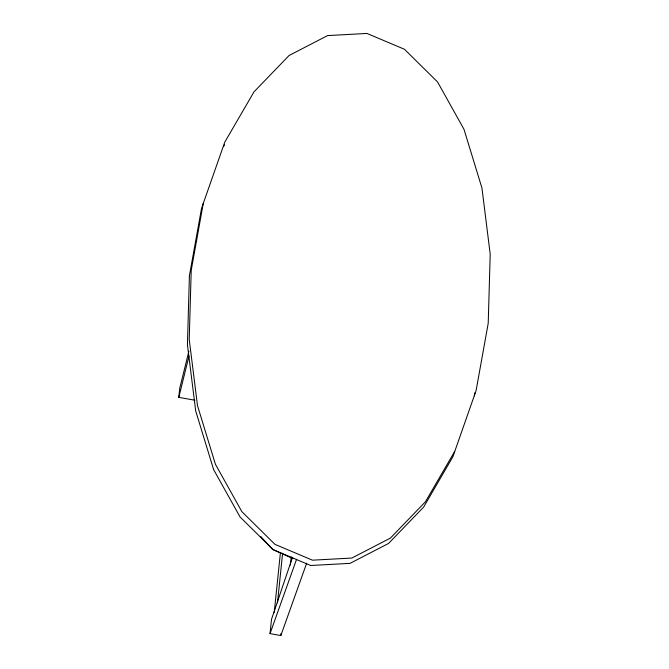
<?xml version="1.0" encoding="UTF-8"?>
<svg xmlns="http://www.w3.org/2000/svg" width="669" height="669" viewBox="0 0 669 669"><rect width="100%" height="100%" fill="white"/><g stroke="black" fill="none" stroke-linecap="round" stroke-linejoin="round"><path stroke-width="1" d="M194.888 400.221L178.79 397.361L179.727 388.329L188.917 351.108M306.67 563.181L280.829 635.55L270.025 633.627L271.505 619.327L292.52 557.252M274.24 612.436L280.445 552.435M277.476 602.878L282.611 553.221M280.829 635.55L281.039 633.51M290.363 565.138L291.216 556.859M203.326 203.1L191.217 270.368L189.227 339.426L197.489 405.59L215.451 464.336L241.877 511.668L274.967 544.357L312.473 560.179L351.835 558.046L390.378 538.119L425.459 501.742L454.703 451.399M474.304 395.847L474.856 392.787M178.79 397.361L188.976 356.109M270.025 633.627L296.568 559.301M223.454 146.645L224.5 144.847M292.972 558.623L272.509 549.374L260.751 536.513M189.419 275.687L187.429 344.752L195.691 410.908L213.645 469.655L240.071 516.986L273.169 549.675L310.675 565.497L350.038 563.365L388.572 543.437L423.661 507.06L452.905 456.718L476.111 390.52L488.219 323.261L490.21 254.195L481.948 188.039L463.985 129.293L437.559 81.961L404.469 49.272L366.963 33.45L327.593 35.582L289.058 55.51L253.977 91.887L224.734 142.229L201.528 208.427L189.419 275.687"/></g></svg>
